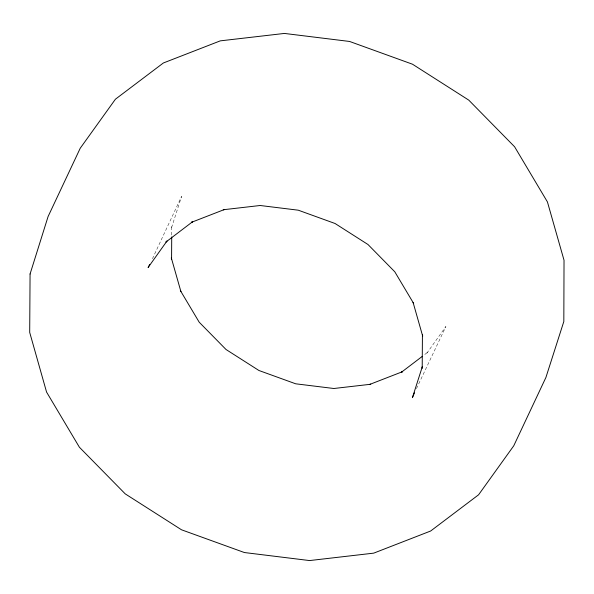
<?xml version="1.0" encoding="UTF-8"?>
<svg xmlns="http://www.w3.org/2000/svg" width="594" height="594" viewBox="0 0 594 594"><rect width="100%" height="100%" fill="white"/><g stroke="black" fill="none" stroke-linecap="round" stroke-linejoin="round"><path stroke-width="0.45" stroke-dasharray="2.97 2.23" d="M171.733 235.068L171.792 225.794L171.688 227.302L181.578 196.362L152.458 258.694M416.439 388.654L445.901 326.492L427.004 352.992L428.081 351.967L423.025 355.813"/><path stroke-width="0.89" d="M171.718 236.924L171.577 259.184L171.31 257.848L180.888 291.506L180.338 290.525L199.213 322.215L226.024 349.495L258.939 370.5L295.715 383.806L333.85 388.498L370.738 384.259L369.676 384.444L402.524 371.681L401.358 372.304L422.304 356.363M149.71 264.53L148.099 267.508L166.996 241.008L165.919 242.033L192.642 221.696L191.476 222.319L224.324 209.556L223.262 209.741L260.15 205.502L298.285 210.194L335.061 223.5L367.976 244.505L394.787 271.785L413.662 303.475L413.112 302.495L422.69 336.152L422.423 334.816L422.208 368.206L422.312 366.698L412.422 397.638L414.478 392.82M30.071 273.997L29.7 332.425L46.57 392.077L79.403 447.237L125.237 493.881L181.519 529.796L244.394 552.539L309.593 560.565L373.723 553.14L430.65 531.014L478.578 494.795L513.751 445.797L545.916 377.45L563.825 321.51L564.033 260.246L547.43 201.923L514.597 146.763L468.763 100.119L412.481 64.204L349.606 41.461L284.407 33.435L220.277 40.86L163.35 62.986L115.422 99.205L80.249 148.203L48.084 216.55L30.071 273.997"/></g></svg>
